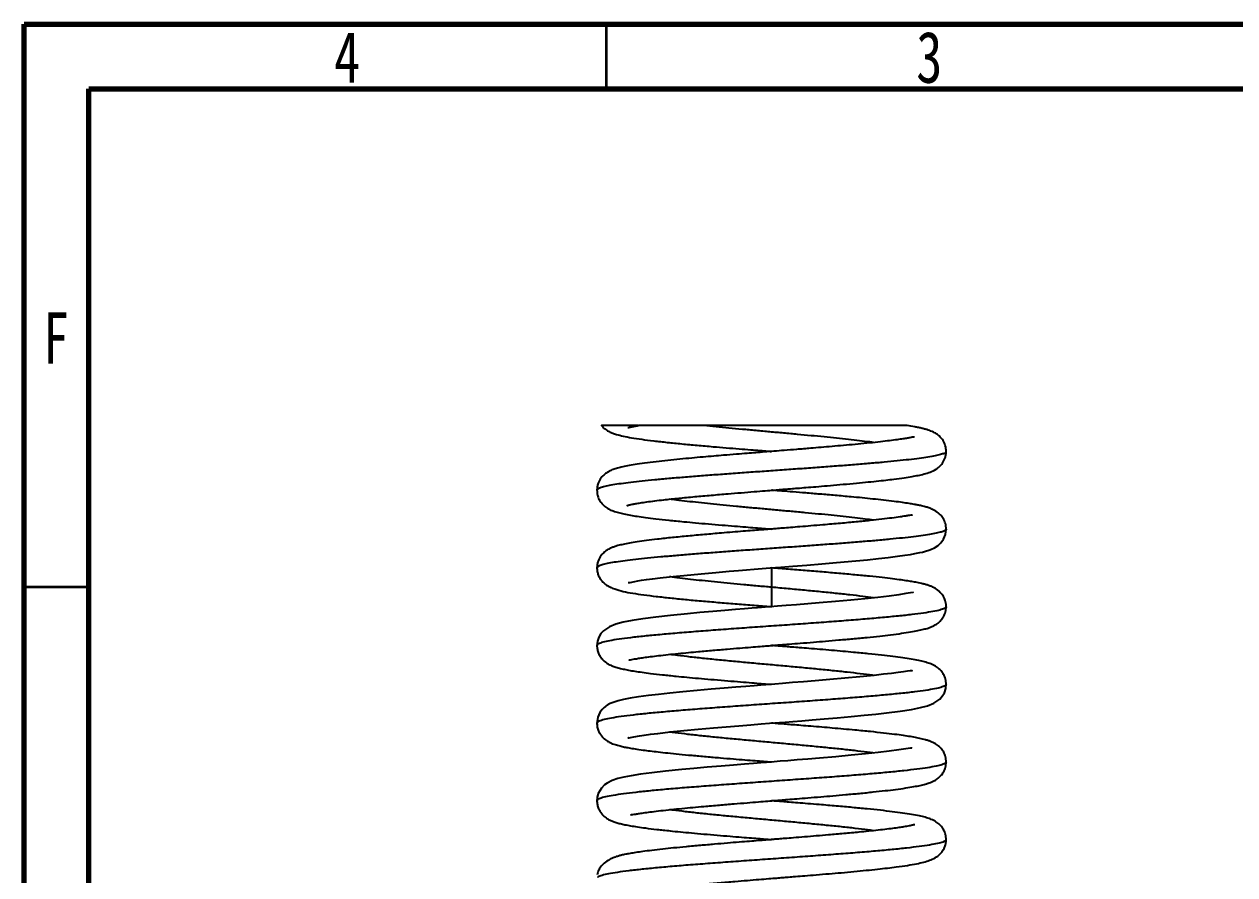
# Model space of a CAD drawing. Header units: millimetres. Extents: x 15 to 205, y 5 to 292.
# Drawn here: x 15 to 108.6, y 226.3 to 292 of the extents above; entities that cross this region are included whole.
import ezdxf

# ---------------------------------------------------------------- set-up
doc = ezdxf.new("R2010")
doc.units = ezdxf.units.MM
doc.styles.add('SLDTEXTSTYLE1', font='TXT', dxfattribs={"width": 0.75})

msp = doc.modelspace()

# ---------------------------------------------------------------- linework, layer by layer
at = {"color": 7, "linetype": 'Continuous', "lineweight": 70}
for p, q in [((15, 5), (15, 292)), ((15, 292), (205, 292)), ((20, 10), (20, 287)), ((20, 287), (200, 287))]:
    msp.add_line(p, q, dxfattribs=at)
at = {"color": 7, "linetype": 'Continuous', "lineweight": 35}
for p, q in [((60, 287), (60, 292)), ((20, 248.5), (15, 248.5))]:
    msp.add_line(p, q, dxfattribs=at)
at = {"color": 7, "linetype": 'Continuous', "lineweight": 25, "flags": 128}
for points in [[(61.689, 248.838), (61.708, 248.838), (61.743, 248.843), (61.839, 248.862), (61.953, 248.886), (62.068, 248.91), (62.196, 248.934), (62.42, 248.974), (62.714, 249.022), (63.093, 249.077), (63.569, 249.141), (64.156, 249.212), (64.868, 249.291), (65.688, 249.376), (66.514, 249.456), (67.32, 249.53), (68.46, 249.63), (69.484, 249.716), (70.202, 249.775), (70.821, 249.825), (71.415, 249.873), (72.03, 249.922), (72.663, 249.972), (73.483, 250.038), (74.415, 250.112), (75.478, 250.198), (76.66, 250.296), (77.503, 250.367), (78.378, 250.444), (79.275, 250.527), (80.181, 250.615), (81.042, 250.704), (81.775, 250.787), (82.498, 250.876), (83.07, 250.956), (83.513, 251.025), (83.85, 251.083), (84.099, 251.131), (84.233, 251.159), (84.419, 251.201), (84.655, 251.263), (84.928, 251.348), (85.122, 251.422), (85.355, 251.534), (85.635, 251.72), (85.855, 251.928), (86.057, 252.21), (86.207, 252.573), (86.263, 253.01), (86.263, 253.01)], [(83.718, 248.055), (83.699, 248.072), (83.51, 248.05), (83.146, 247.99), (82.593, 247.906), (81.852, 247.807), (80.977, 247.704), (79.986, 247.599), (78.891, 247.494), (77.705, 247.387), (76.443, 247.279), (75.568, 247.206), (74.683, 247.134), (73.891, 247.07), (73.223, 247.017), (72.684, 246.974), (72.276, 246.942), (71.996, 246.919), (71.682, 246.894), (71.237, 246.859), (70.664, 246.813), (69.966, 246.756), (69.15, 246.689), (68.227, 246.611), (67.225, 246.523), (66.265, 246.436), (64.956, 246.306), (63.807, 246.179), (62.816, 246.051), (61.978, 245.92), (61.285, 245.783), (60.724, 245.636), (60.228, 245.437), (59.774, 245.124), (59.576, 244.904), (59.414, 244.634), (59.304, 244.314), (59.266, 243.951), (59.266, 243.951)], [(83.623, 242.001), (83.624, 242.016), (83.475, 242.024), (83.269, 241.999), (82.965, 241.955), (82.557, 241.898), (82.039, 241.829), (81.41, 241.753), (80.707, 241.674), (79.591, 241.56), (78.435, 241.452), (77.27, 241.349), (76.124, 241.252), (75.234, 241.179), (74.38, 241.11), (73.612, 241.048), (73.012, 241), (72.585, 240.966), (72.317, 240.945), (71.936, 240.915), (71.42, 240.873), (70.774, 240.821), (70, 240.759), (69.107, 240.685), (68.107, 240.6), (67.02, 240.505), (65.907, 240.401), (64.906, 240.301), (64.025, 240.205), (63.259, 240.112), (62.48, 240.005), (61.842, 239.902), (61.325, 239.802), (60.914, 239.704), (60.591, 239.607), (60.286, 239.486), (60.064, 239.366), (59.976, 239.306), (59.932, 239.272), (59.833, 239.193), (59.678, 239.042), (59.495, 238.795), (59.334, 238.433), (59.266, 237.951), (59.266, 237.951)], [(61.697, 236.849), (61.691, 236.843), (61.718, 236.846), (61.77, 236.856), (61.852, 236.873), (62.119, 236.924), (62.545, 236.997), (62.93, 237.055), (63.404, 237.12), (63.971, 237.191), (64.927, 237.298), (65.978, 237.405), (67.102, 237.51), (68.281, 237.614), (69.251, 237.696), (70.233, 237.777), (71.167, 237.853), (71.959, 237.916), (72.6, 237.967), (73.017, 238.001), (73.367, 238.029), (73.823, 238.065), (74.402, 238.111), (75.1, 238.167), (75.912, 238.234), (76.829, 238.31), (77.837, 238.396), (78.907, 238.492), (79.915, 238.588), (80.827, 238.681), (81.645, 238.773), (82.703, 238.908), (83.572, 239.043), (84.271, 239.181), (84.824, 239.329), (85.313, 239.528), (85.763, 239.842), (85.958, 240.062), (86.119, 240.331), (86.228, 240.649), (86.264, 241.01), (86.264, 241.01)], [(83.63, 236.022), (83.613, 236.043), (83.499, 236.042), (83.154, 235.991), (82.599, 235.907), (81.865, 235.808), (81.001, 235.707), (80.018, 235.603), (78.925, 235.497), (77.734, 235.389), (76.458, 235.28), (75.57, 235.206), (74.731, 235.138), (74.015, 235.08), (73.428, 235.033), (72.973, 234.997), (72.653, 234.972), (72.365, 234.949), (71.938, 234.915), (71.369, 234.869), (70.662, 234.813), (69.823, 234.744), (68.861, 234.665), (67.798, 234.574), (66.766, 234.482), (65.82, 234.393), (64.566, 234.266), (63.505, 234.144), (62.627, 234.029), (61.917, 233.919), (61.354, 233.813), (60.873, 233.696), (60.441, 233.551), (60.05, 233.354), (59.855, 233.213), (59.608, 232.959), (59.373, 232.544), (59.294, 232.269), (59.266, 231.951), (59.266, 231.951)]]:
    msp.add_lwpolyline(points, dxfattribs=at)
at = {"color": 7, "linetype": 'Continuous', "lineweight": 25}
for points, knots in [([(62.457, 260.981), (62.461, 260.981), (62.466, 260.981), (62.449, 260.981), (62.426, 260.981), (62.39, 260.981), (62.353, 260.981), (62.303, 260.981), (62.208, 260.981), (62.045, 260.981), (61.843, 260.981), (61.466, 260.981), (61.008, 260.981), (60.555, 260.981), (60.216, 260.981), (59.966, 260.981), (59.782, 260.981), (59.666, 260.981), (59.615, 260.981), (59.63, 260.981), (59.635, 260.981)], [0, 0, 0, 0, 0.022839, 0.032122, 0.041479, 0.046507, 0.051567, 0.056196, 0.064432, 0.085826, 0.122673, 0.160318, 0.28466, 0.411989, 0.515863, 0.619756, 0.726481, 0.833214, 0.940968, 1, 1, 1, 1]), ([(59.637, 260.982), (59.664, 260.945), (59.758, 260.818), (59.973, 260.654), (60.229, 260.502), (60.485, 260.395), (60.837, 260.274), (61.308, 260.156), (61.948, 260.033), (62.724, 259.915), (63.635, 259.798), (64.679, 259.682), (65.806, 259.568), (66.998, 259.457), (68.155, 259.356), (69.247, 259.264), (70.218, 259.184), (71.094, 259.114), (71.818, 259.056), (72.357, 259.013), (72.654, 258.989), (72.765, 258.981)], [0, 0, 0, 0, 0.012679, 0.043912, 0.082179, 0.119886, 0.159813, 0.223939, 0.293274, 0.367992, 0.447026, 0.525064, 0.601517, 0.676404, 0.749777, 0.807435, 0.863641, 0.912302, 0.951701, 0.981859, 1, 1, 1, 1]), ([(61.65, 260.824), (61.656, 260.824), (61.67, 260.824), (61.788, 260.854), (62.006, 260.9), (62.241, 260.944), (62.402, 260.971), (62.457, 260.979)], [0, 0, 0, 0, 0.144806, 0.382459, 0.669054, 0.887821, 1, 1, 1, 1]), ([(67.515, 260.981), (67.116, 260.981), (66.312, 260.981), (65.363, 260.981), (64.611, 260.981), (64.029, 260.981), (63.505, 260.981), (63.053, 260.981), (62.722, 260.981), (62.57, 260.981), (62.518, 260.981)], [0, 0, 0, 0, 0.175442, 0.353737, 0.469357, 0.584975, 0.70394, 0.822912, 0.939147, 1, 1, 1, 1]), ([(80.649, 259.668), (80.547, 259.682), (80.215, 259.729), (79.566, 259.809), (78.716, 259.906), (77.799, 260.004), (76.83, 260.102), (75.818, 260.199), (74.775, 260.297), (73.71, 260.395), (72.636, 260.492), (71.563, 260.59), (70.503, 260.688), (69.467, 260.785), (68.461, 260.883), (67.83, 260.948), (67.515, 260.981)], [0, 0, 0, 0, 0.032719, 0.107137, 0.181553, 0.255952, 0.330343, 0.404751, 0.479171, 0.553582, 0.627976, 0.702371, 0.776785, 0.851204, 0.92561, 1, 1, 1, 1]), ([(83.236, 260.981), (83.237, 260.981), (83.249, 260.981), (83.241, 260.981), (83.209, 260.981), (83.176, 260.981), (83.139, 260.981), (83.089, 260.981), (82.988, 260.981), (82.783, 260.981), (82.508, 260.981), (81.864, 260.981), (80.903, 260.981), (79.736, 260.981), (78.746, 260.981), (77.972, 260.981), (77.168, 260.981), (76.285, 260.981), (75.327, 260.981), (74.287, 260.981), (73.225, 260.981), (72.189, 260.981), (71.2, 260.981), (70.254, 260.981), (69.321, 260.981), (68.397, 260.981), (67.812, 260.981), (67.516, 260.981)], [0, 0, 0, 0, 0.000578, 0.011063, 0.014843, 0.017309, 0.019794, 0.021995, 0.025918, 0.036966, 0.061465, 0.0862, 0.183781, 0.281931, 0.330847, 0.379759, 0.429616, 0.479472, 0.538737, 0.597998, 0.659298, 0.720598, 0.775192, 0.829785, 0.886047, 0.942307, 1, 1, 1, 1]), ([(86.264, 258.951), (86.251, 259.115), (86.226, 259.427), (86.038, 259.812), (85.815, 260.095), (85.548, 260.322), (85.279, 260.474), (85.093, 260.551), (84.878, 260.63), (84.649, 260.699), (84.397, 260.764), (84.124, 260.824), (83.753, 260.898), (83.439, 260.947), (83.236, 260.978)], [0, 0, 0, 0, 0.090513, 0.171409, 0.242567, 0.304459, 0.391506, 0.46556, 0.540455, 0.616645, 0.694182, 0.773125, 0.853534, 1, 1, 1, 1]), ([(83.791, 260.087), (83.792, 260.089), (83.796, 260.098), (83.747, 260.09), (83.642, 260.073), (83.458, 260.038), (83.19, 259.992), (82.82, 259.934), (82.338, 259.866), (81.729, 259.788), (80.988, 259.703), (80.144, 259.613), (79.247, 259.526), (78.347, 259.443), (77.466, 259.365), (76.618, 259.293), (75.703, 259.217), (74.75, 259.139), (73.795, 259.063), (72.969, 258.997), (72.236, 258.938), (71.547, 258.884), (70.823, 258.826), (69.988, 258.758), (69.123, 258.687), (68.261, 258.614), (67.436, 258.542), (66.559, 258.463), (65.645, 258.377), (64.725, 258.283), (63.807, 258.182), (62.957, 258.076), (62.218, 257.969), (61.626, 257.867), (61.158, 257.769), (60.828, 257.683), (60.597, 257.61), (60.432, 257.548), (60.293, 257.49), (60.103, 257.392), (59.847, 257.219), (59.569, 256.936), (59.378, 256.591), (59.278, 256.248), (59.27, 256.052), (59.266, 255.951)], [0, 0, 0, 0, 0.004741, 0.021192, 0.039676, 0.060228, 0.082869, 0.107612, 0.134463, 0.163423, 0.194496, 0.2271, 0.258208, 0.287365, 0.314563, 0.33979, 0.363032, 0.39414, 0.420726, 0.442805, 0.462599, 0.481438, 0.499968, 0.523035, 0.551643, 0.573814, 0.598477, 0.625648, 0.655338, 0.687558, 0.721134, 0.758755, 0.793211, 0.824498, 0.852614, 0.877555, 0.891527, 0.904252, 0.915736, 0.927695, 0.941791, 0.958409, 0.977789, 0.988551, 1, 1, 1, 1]), ([(86.246, 258.981), (86.249, 258.964), (86.258, 258.914), (86.119, 258.832), (85.843, 258.735), (85.422, 258.637), (84.868, 258.539), (84.189, 258.442), (83.391, 258.344), (82.483, 258.246), (81.472, 258.149), (80.369, 258.051), (79.188, 257.953), (77.94, 257.856), (76.638, 257.758), (75.295, 257.66), (73.925, 257.563), (72.544, 257.465), (71.165, 257.367), (69.802, 257.27), (68.471, 257.172), (67.185, 257.074), (65.956, 256.977), (64.798, 256.879), (63.725, 256.781), (62.746, 256.684), (61.872, 256.586), (61.11, 256.488), (60.469, 256.391), (59.961, 256.293), (59.582, 256.195), (59.353, 256.098), (59.252, 256.026), (59.274, 255.987), (59.277, 255.98)], [0, 0, 0, 0, 0.01692, 0.049472, 0.082019, 0.114559, 0.147102, 0.179653, 0.212204, 0.244748, 0.277288, 0.309834, 0.342386, 0.374935, 0.407476, 0.440017, 0.472566, 0.505118, 0.537665, 0.570205, 0.602748, 0.635299, 0.66785, 0.700394, 0.732933, 0.76548, 0.798032, 0.830581, 0.863122, 0.895663, 0.928212, 0.960764, 0.993311, 1, 1, 1, 1]), ([(61.616, 254.804), (61.615, 254.804), (61.61, 254.801), (61.645, 254.813), (61.707, 254.83), (61.82, 254.858), (61.998, 254.898), (62.27, 254.95), (62.64, 255.012), (63.126, 255.084), (63.728, 255.162), (64.537, 255.258), (65.558, 255.365), (66.796, 255.483), (68.077, 255.597), (69.292, 255.7), (70.406, 255.792), (71.37, 255.869), (72.223, 255.937), (72.92, 255.993), (73.441, 256.034), (73.862, 256.068), (74.282, 256.102), (74.81, 256.144), (75.463, 256.197), (76.235, 256.26), (77.117, 256.334), (78.087, 256.418), (79.077, 256.507), (80.016, 256.597), (80.854, 256.682), (81.587, 256.763), (82.314, 256.851), (82.998, 256.943), (83.614, 257.039), (84.099, 257.128), (84.567, 257.233), (85.045, 257.384), (85.397, 257.544), (85.728, 257.782), (85.991, 258.068), (86.166, 258.405), (86.253, 258.732), (86.26, 258.917), (86.264, 259.011)], [0, 0, 0, 0, 0.00199, 0.008371, 0.018417, 0.030053, 0.048054, 0.068916, 0.092659, 0.1193, 0.148805, 0.17889, 0.222642, 0.264756, 0.305213, 0.343971, 0.373739, 0.401971, 0.426089, 0.445646, 0.460629, 0.469917, 0.481178, 0.496106, 0.514706, 0.536984, 0.562954, 0.592634, 0.625374, 0.657036, 0.686896, 0.714955, 0.741216, 0.777224, 0.809162, 0.837336, 0.865664, 0.895592, 0.927465, 0.944103, 0.961537, 0.980101, 0.989883, 1, 1, 1, 1]), ([(59.266, 256.01), (59.274, 255.875), (59.29, 255.614), (59.425, 255.276), (59.597, 255.005), (59.827, 254.76), (60.099, 254.568), (60.342, 254.449), (60.521, 254.378), (60.721, 254.31), (60.924, 254.251), (61.133, 254.197), (61.435, 254.129), (61.843, 254.051), (62.384, 253.965), (63.036, 253.874), (63.842, 253.774), (64.827, 253.666), (65.862, 253.563), (66.9, 253.466), (67.884, 253.379), (68.893, 253.293), (69.861, 253.214), (70.725, 253.144), (71.472, 253.084), (72.097, 253.034), (72.514, 253.001), (72.723, 252.984), (72.765, 252.981)], [0, 0, 0, 0, 0.028111, 0.054116, 0.077972, 0.099729, 0.132548, 0.160681, 0.186535, 0.211669, 0.236113, 0.259894, 0.283041, 0.334745, 0.384603, 0.439528, 0.500668, 0.567993, 0.641462, 0.693871, 0.749021, 0.805163, 0.855579, 0.899618, 0.937302, 0.96865, 0.993677, 1, 1, 1, 1]), ([(86.264, 252.95), (86.252, 253.109), (86.229, 253.416), (86.047, 253.798), (85.823, 254.088), (85.511, 254.352), (85.161, 254.532), (84.875, 254.634), (84.593, 254.718), (84.368, 254.773), (84.199, 254.81), (84.02, 254.847), (83.76, 254.896), (83.377, 254.96), (82.87, 255.036), (82.217, 255.123), (81.451, 255.213), (80.618, 255.303), (79.781, 255.387), (78.812, 255.479), (77.726, 255.575), (76.546, 255.675), (75.451, 255.766), (74.463, 255.845), (73.604, 255.914), (73.052, 255.958), (72.79, 255.979), (72.765, 255.981)], [0, 0, 0, 0, 0.033063, 0.063667, 0.091783, 0.117568, 0.163295, 0.202619, 0.234366, 0.258724, 0.275939, 0.291928, 0.323434, 0.362206, 0.408212, 0.461425, 0.521815, 0.576353, 0.628774, 0.678359, 0.747451, 0.810265, 0.86683, 0.917183, 0.960607, 0.996234, 1, 1, 1, 1]), ([(80.647, 253.669), (80.437, 253.697), (79.987, 253.758), (79.2, 253.852), (78.319, 253.949), (77.379, 254.047), (76.39, 254.145), (75.363, 254.242), (74.308, 254.34), (73.238, 254.438), (72.163, 254.535), (71.095, 254.633), (70.043, 254.731), (69.02, 254.828), (68.037, 254.926), (67.101, 255.024), (66.229, 255.121), (65.482, 255.211), (65.065, 255.268), (64.887, 255.292)], [0, 0, 0, 0, 0.05226, 0.112438, 0.172622, 0.232796, 0.292957, 0.353125, 0.413306, 0.473488, 0.533657, 0.593818, 0.653991, 0.714174, 0.774353, 0.834517, 0.89468, 0.954858, 1, 1, 1, 1]), ([(83.635, 254.03), (83.633, 254.037), (83.63, 254.061), (83.534, 254.053), (83.347, 254.026), (83.074, 253.98), (82.653, 253.914), (82.07, 253.833), (81.291, 253.738), (80.366, 253.637), (79.296, 253.531), (78.081, 253.419), (76.898, 253.316), (75.842, 253.228), (75, 253.159), (74.264, 253.1), (73.644, 253.051), (73.143, 253.011), (72.734, 252.978), (72.334, 252.946), (71.86, 252.908), (71.26, 252.861), (70.54, 252.803), (69.731, 252.737), (68.725, 252.654), (67.567, 252.555), (66.294, 252.44), (65.066, 252.32), (63.99, 252.204), (63.095, 252.095), (62.379, 251.995), (61.781, 251.898), (61.292, 251.801), (60.915, 251.71), (60.617, 251.618), (60.387, 251.533), (60.142, 251.418), (59.847, 251.218), (59.565, 250.929), (59.375, 250.583), (59.278, 250.242), (59.27, 250.049), (59.266, 249.951)], [0, 0, 0, 0, 0.010947, 0.034056, 0.05664, 0.078646, 0.100046, 0.132813, 0.167328, 0.203599, 0.241627, 0.281399, 0.322911, 0.350562, 0.374994, 0.395999, 0.413566, 0.42769, 0.438366, 0.448167, 0.461498, 0.478438, 0.498992, 0.52299, 0.548246, 0.587263, 0.627684, 0.669539, 0.712843, 0.748442, 0.782407, 0.81374, 0.842461, 0.868583, 0.888374, 0.906375, 0.92432, 0.939809, 0.957458, 0.977498, 0.988451, 1, 1, 1, 1]), ([(86.259, 252.98), (86.26, 252.977), (86.283, 252.943), (86.195, 252.875), (85.987, 252.777), (85.622, 252.68), (85.127, 252.582), (84.503, 252.484), (83.757, 252.387), (82.896, 252.289), (81.928, 252.192), (80.864, 252.094), (79.716, 251.996), (78.497, 251.899), (77.217, 251.801), (75.889, 251.703), (74.53, 251.606), (73.152, 251.508), (71.77, 251.41), (70.399, 251.313), (69.052, 251.215), (67.744, 251.117), (66.488, 251.02), (65.298, 250.922), (64.186, 250.824), (63.165, 250.727), (62.243, 250.629), (61.429, 250.531), (60.736, 250.434), (60.169, 250.336), (59.733, 250.238), (59.436, 250.141), (59.278, 250.054), (59.28, 250), (59.282, 249.979)], [0, 0, 0, 0, 0.002304, 0.034853, 0.067394, 0.099932, 0.132478, 0.165028, 0.197575, 0.230114, 0.262654, 0.295202, 0.327753, 0.360297, 0.392835, 0.425377, 0.457927, 0.490476, 0.523018, 0.555556, 0.588101, 0.620652, 0.653199, 0.685738, 0.718278, 0.750826, 0.783376, 0.81592, 0.848458, 0.881001, 0.913551, 0.9461, 0.978641, 1, 1, 1, 1]), ([(59.266, 250.009), (59.271, 249.905), (59.281, 249.687), (59.369, 249.411), (59.495, 249.16), (59.683, 248.913), (59.94, 248.689), (60.267, 248.499), (60.715, 248.315), (61.294, 248.157), (62.037, 248.017), (62.866, 247.895), (63.831, 247.775), (64.912, 247.657), (66.082, 247.541), (67.321, 247.428), (68.609, 247.317), (69.923, 247.208), (71.242, 247.102), (72.192, 247.026), (72.695, 246.986), (72.765, 246.981)], [0, 0, 0, 0, 0.019608, 0.04109, 0.064738, 0.090731, 0.129225, 0.171843, 0.21582, 0.283627, 0.354183, 0.428078, 0.50243, 0.575586, 0.647588, 0.718501, 0.788347, 0.857088, 0.924163, 0.989438, 1, 1, 1, 1]), ([(86.264, 246.951), (86.255, 247.09), (86.239, 247.358), (86.097, 247.703), (85.916, 247.978), (85.661, 248.241), (85.341, 248.446), (85.089, 248.554), (84.85, 248.64), (84.607, 248.712), (84.368, 248.772), (84.074, 248.837), (83.726, 248.903), (83.291, 248.974), (82.764, 249.051), (82.108, 249.136), (81.303, 249.23), (80.332, 249.333), (79.208, 249.442), (77.974, 249.554), (76.686, 249.664), (75.378, 249.772), (74.069, 249.877), (73.197, 249.946), (72.765, 249.981)], [0, 0, 0, 0, 0.0289324, 0.0557361, 0.0803663, 0.1028905, 0.1422753, 0.1759992, 0.206972, 0.2357251, 0.262327, 0.2868444, 0.3298777, 0.3707386, 0.4173785, 0.4698354, 0.5280804, 0.5920819, 0.6617092, 0.732287, 0.8013832, 0.8690176, 0.9352205, 1, 1, 1, 1]), ([(72.765, 249.98), (72.765, 249.974), (72.765, 249.962), (72.765, 249.873), (72.765, 249.735), (72.765, 249.548), (72.765, 249.319), (72.765, 249.058), (72.765, 248.775), (72.765, 248.579), (72.765, 248.481)], [0, 0, 0, 0, 0.122126, 0.247647, 0.373169, 0.498429, 0.623689, 0.749213, 0.874738, 1, 1, 1, 1]), ([(72.765, 248.481), (72.407, 248.513), (71.692, 248.578), (70.629, 248.676), (69.589, 248.774), (68.583, 248.871), (67.619, 248.969), (66.708, 249.067), (65.866, 249.164), (65.255, 249.24), (64.955, 249.283), (64.882, 249.293)], [0, 0, 0, 0, 0.120212, 0.240398, 0.360599, 0.480833, 0.601073, 0.721288, 0.841483, 0.961699, 1, 1, 1, 1]), ([(72.765, 248.481), (72.765, 248.383), (72.765, 248.186), (72.765, 247.904), (72.765, 247.642), (72.765, 247.413), (72.765, 247.226), (72.765, 247.089), (72.765, 246.999), (72.765, 246.987), (72.765, 246.982)], [0, 0, 0, 0, 0.125403, 0.251068, 0.376732, 0.502133, 0.627534, 0.753196, 0.878858, 1, 1, 1, 1]), ([(80.648, 247.669), (80.377, 247.705), (79.815, 247.78), (78.825, 247.895), (77.727, 248.012), (76.554, 248.129), (75.323, 248.246), (74.054, 248.363), (73.195, 248.442), (72.765, 248.481)], [0, 0, 0, 0, 0.133503, 0.277907, 0.422328, 0.566751, 0.711155, 0.855576, 1, 1, 1, 1]), ([(86.248, 246.981), (86.253, 246.973), (86.284, 246.926), (86.141, 246.84), (85.812, 246.723), (85.267, 246.606), (84.54, 246.488), (83.636, 246.371), (82.567, 246.254), (81.35, 246.137), (80.006, 246.02), (78.551, 245.902), (77.01, 245.785), (75.406, 245.668), (73.761, 245.551), (72.101, 245.434), (70.451, 245.317), (68.837, 245.199), (67.281, 245.082), (65.807, 244.965), (64.439, 244.848), (63.196, 244.731), (62.096, 244.613), (61.157, 244.496), (60.394, 244.379), (59.812, 244.262), (59.438, 244.145), (59.263, 244.051), (59.284, 243.997), (59.29, 243.982)], [0, 0, 0, 0, 0.008064, 0.047133, 0.086197, 0.125262, 0.164331, 0.203396, 0.24246, 0.281529, 0.320595, 0.359659, 0.398727, 0.437794, 0.476857, 0.515926, 0.554992, 0.594055, 0.633124, 0.672191, 0.711254, 0.750322, 0.78939, 0.828453, 0.86752, 0.906588, 0.945651, 0.984718, 1, 1, 1, 1]), ([(61.726, 242.868), (61.736, 242.865), (61.758, 242.86), (61.926, 242.894), (62.175, 242.939), (62.482, 242.99), (62.887, 243.052), (63.402, 243.122), (64.03, 243.199), (64.752, 243.281), (65.525, 243.361), (66.313, 243.438), (67.213, 243.521), (68.211, 243.609), (69.281, 243.699), (70.257, 243.78), (71.118, 243.849), (71.846, 243.907), (72.419, 243.953), (72.928, 243.994), (73.477, 244.037), (74.181, 244.093), (75.042, 244.163), (75.985, 244.239), (76.981, 244.323), (78.006, 244.411), (79.084, 244.508), (80.14, 244.61), (81.114, 244.711), (82.011, 244.814), (82.812, 244.919), (83.506, 245.025), (84.063, 245.128), (84.504, 245.227), (84.841, 245.323), (85.09, 245.409), (85.343, 245.523), (85.614, 245.692), (85.864, 245.922), (86.069, 246.206), (86.233, 246.57), (86.254, 246.861), (86.264, 247.01)], [0, 0, 0, 0, 0.021988, 0.050689, 0.072021, 0.095121, 0.119991, 0.146633, 0.175043, 0.204768, 0.23332, 0.260303, 0.285708, 0.320827, 0.352337, 0.380208, 0.404417, 0.424677, 0.440792, 0.451879, 0.466814, 0.48625, 0.510198, 0.538679, 0.565895, 0.596288, 0.629871, 0.666014, 0.700718, 0.7333, 0.769596, 0.802851, 0.833067, 0.860231, 0.88433, 0.902073, 0.919225, 0.937229, 0.951559, 0.966757, 0.982903, 1, 1, 1, 1]), ([(59.266, 244.01), (59.272, 243.894), (59.283, 243.67), (59.384, 243.37), (59.519, 243.119), (59.72, 242.86), (59.984, 242.638), (60.313, 242.456), (60.562, 242.36), (60.912, 242.25), (61.288, 242.16), (61.714, 242.075), (62.192, 241.994), (62.754, 241.912), (63.458, 241.82), (64.333, 241.719), (65.278, 241.62), (66.218, 241.529), (67.111, 241.447), (68.083, 241.362), (69.097, 241.276), (70.089, 241.195), (70.989, 241.122), (71.764, 241.06), (72.342, 241.014), (72.661, 240.989), (72.765, 240.981)], [0, 0, 0, 0, 0.0240366, 0.046501, 0.0673505, 0.0865907, 0.1204844, 0.1490657, 0.1912562, 0.233746, 0.2769399, 0.3209523, 0.3680717, 0.4175533, 0.4707671, 0.5357491, 0.6055147, 0.6546952, 0.7060065, 0.7594466, 0.8149756, 0.8674369, 0.9131391, 0.9521006, 0.9843332, 1, 1, 1, 1]), ([(80.652, 241.668), (80.616, 241.673), (80.315, 241.718), (79.633, 241.801), (78.615, 241.918), (77.498, 242.035), (76.311, 242.152), (75.072, 242.27), (73.797, 242.387), (72.507, 242.504), (71.221, 242.621), (69.958, 242.738), (68.737, 242.856), (67.576, 242.973), (66.497, 243.09), (65.586, 243.197), (65.091, 243.265), (64.881, 243.293)], [0, 0, 0, 0, 0.009534, 0.081651, 0.153767, 0.225875, 0.297991, 0.370108, 0.442217, 0.514331, 0.586449, 0.658558, 0.730671, 0.80279, 0.8749, 0.947012, 1, 1, 1, 1]), ([(86.264, 240.951), (86.254, 241.097), (86.235, 241.377), (86.081, 241.734), (85.89, 242.01), (85.649, 242.247), (85.376, 242.424), (85.178, 242.516), (84.998, 242.588), (84.803, 242.653), (84.597, 242.713), (84.378, 242.768), (84.044, 242.842), (83.567, 242.931), (82.912, 243.031), (82.148, 243.132), (81.259, 243.236), (80.245, 243.342), (79.238, 243.439), (78.281, 243.526), (77.407, 243.603), (76.527, 243.677), (75.699, 243.745), (74.981, 243.804), (74.391, 243.851), (73.932, 243.888), (73.583, 243.916), (73.256, 243.942), (72.99, 243.963), (72.813, 243.977), (72.765, 243.981)], [0, 0, 0, 0, 0.030366, 0.057964, 0.08274, 0.104779, 0.136756, 0.163026, 0.188149, 0.21325, 0.238348, 0.263463, 0.288616, 0.347562, 0.407148, 0.468618, 0.532427, 0.59858, 0.667075, 0.714056, 0.762094, 0.810724, 0.854217, 0.89088, 0.920729, 0.943779, 0.960038, 0.973323, 0.992894, 1, 1, 1, 1]), ([(86.264, 240.98), (86.245, 240.941), (86.206, 240.863), (85.89, 240.746), (85.392, 240.629), (84.701, 240.512), (83.83, 240.395), (82.793, 240.277), (81.605, 240.16), (80.284, 240.043), (78.85, 239.926), (77.325, 239.809), (75.73, 239.692), (74.092, 239.574), (72.433, 239.457), (70.779, 239.34), (69.156, 239.223), (67.586, 239.106), (66.094, 238.988), (64.704, 238.871), (63.433, 238.754), (62.303, 238.637), (61.332, 238.52), (60.531, 238.402), (59.913, 238.285), (59.498, 238.168), (59.281, 238.067), (59.287, 238.004), (59.29, 237.981)], [0, 0, 0, 0, 0.0387963, 0.0778683, 0.1169436, 0.1560139, 0.1950852, 0.2341605, 0.2732316, 0.3123022, 0.3513775, 0.3904493, 0.4295192, 0.4685943, 0.5076668, 0.5467363, 0.585811, 0.6248843, 0.6639535, 0.7030278, 0.7421016, 0.7811708, 0.8202445, 0.8593189, 0.8983882, 0.9374612, 0.976536, 1, 1, 1, 1]), ([(59.266, 238.01), (59.271, 237.896), (59.282, 237.673), (59.382, 237.374), (59.516, 237.123), (59.718, 236.861), (59.987, 236.635), (60.279, 236.475), (60.473, 236.394), (60.669, 236.324), (60.862, 236.266), (61.106, 236.201), (61.401, 236.135), (61.766, 236.066), (62.235, 235.988), (62.779, 235.909), (63.384, 235.831), (64.017, 235.755), (64.762, 235.674), (65.627, 235.586), (66.618, 235.492), (67.688, 235.396), (68.766, 235.304), (69.77, 235.221), (70.668, 235.148), (71.449, 235.085), (72.108, 235.033), (72.533, 234.999), (72.738, 234.983), (72.765, 234.981)], [0, 0, 0, 0, 0.0238195, 0.0461924, 0.0670774, 0.0864776, 0.1210405, 0.1507047, 0.1768711, 0.2014067, 0.2245392, 0.2463195, 0.2860246, 0.3237336, 0.3699294, 0.4255202, 0.4677818, 0.5141795, 0.5647016, 0.61934, 0.6780774, 0.7404416, 0.7989928, 0.8511271, 0.8968663, 0.9362282, 0.9692318, 0.9958947, 1, 1, 1, 1]), ([(86.265, 234.95), (86.255, 235.096), (86.236, 235.375), (86.083, 235.732), (85.89, 236.011), (85.638, 236.256), (85.345, 236.442), (85.112, 236.545), (84.897, 236.624), (84.673, 236.693), (84.448, 236.752), (84.223, 236.804), (83.914, 236.868), (83.512, 236.939), (82.95, 237.025), (82.261, 237.117), (81.418, 237.218), (80.4, 237.327), (79.348, 237.429), (78.349, 237.52), (77.494, 237.595), (76.649, 237.667), (75.839, 237.734), (75.083, 237.795), (74.444, 237.847), (73.866, 237.893), (73.319, 237.937), (72.946, 237.966), (72.765, 237.981)], [0, 0, 0, 0, 0.030148, 0.057985, 0.083472, 0.1067, 0.141836, 0.172456, 0.201063, 0.228254, 0.254077, 0.278578, 0.301806, 0.351412, 0.402171, 0.458545, 0.520504, 0.588024, 0.661101, 0.71201, 0.759193, 0.80181, 0.846949, 0.885567, 0.91768, 0.944081, 0.972791, 1, 1, 1, 1]), ([(80.642, 235.669), (80.553, 235.681), (80.191, 235.733), (79.438, 235.824), (78.398, 235.942), (77.265, 236.059), (76.067, 236.176), (74.819, 236.293), (73.54, 236.41), (72.249, 236.527), (70.966, 236.645), (69.71, 236.762), (68.5, 236.879), (67.353, 236.996), (66.293, 237.113), (65.461, 237.212), (65.034, 237.272), (64.885, 237.293)], [0, 0, 0, 0, 0.023698, 0.095826, 0.167962, 0.2401, 0.312228, 0.384363, 0.456502, 0.528631, 0.600765, 0.672904, 0.745034, 0.817166, 0.889306, 0.961437, 1, 1, 1, 1]), ([(86.249, 234.981), (86.243, 234.95), (86.229, 234.879), (85.966, 234.77), (85.509, 234.652), (84.853, 234.535), (84.018, 234.418), (83.014, 234.301), (81.854, 234.184), (80.558, 234.067), (79.145, 233.949), (77.636, 233.832), (76.054, 233.715), (74.422, 233.598), (72.765, 233.481), (71.109, 233.363), (69.477, 233.246), (67.895, 233.129), (66.386, 233.012), (64.972, 232.895), (63.677, 232.777), (62.518, 232.66), (61.512, 232.543), (60.677, 232.426), (60.022, 232.309), (59.564, 232.192), (59.301, 232.082), (59.288, 232.012), (59.282, 231.981)], [0, 0, 0, 0, 0.031338, 0.070407, 0.109472, 0.148538, 0.187608, 0.226673, 0.265739, 0.304808, 0.343874, 0.382939, 0.422009, 0.461075, 0.50014, 0.539209, 0.578276, 0.61734, 0.656409, 0.695477, 0.734541, 0.77361, 0.812678, 0.851742, 0.89081, 0.929879, 0.968943, 1, 1, 1, 1]), ([(61.852, 230.918), (61.857, 230.912), (61.871, 230.893), (62.02, 230.919), (62.259, 230.956), (62.568, 231.005), (62.985, 231.066), (63.526, 231.138), (64.197, 231.219), (64.976, 231.305), (65.814, 231.39), (66.665, 231.471), (67.628, 231.558), (68.688, 231.65), (69.813, 231.743), (70.823, 231.825), (71.7, 231.896), (72.434, 231.954), (73.008, 232), (73.517, 232.04), (74.066, 232.084), (74.767, 232.14), (75.622, 232.21), (76.555, 232.287), (77.537, 232.37), (78.542, 232.459), (79.593, 232.556), (80.614, 232.658), (81.545, 232.759), (82.389, 232.862), (83.128, 232.965), (83.757, 233.068), (84.253, 233.167), (84.638, 233.26), (84.928, 233.35), (85.142, 233.43), (85.373, 233.538), (85.629, 233.703), (85.871, 233.929), (86.072, 234.211), (86.234, 234.573), (86.254, 234.861), (86.265, 235.009)], [0, 0, 0, 0, 0.014747, 0.041592, 0.062366, 0.08547, 0.110918, 0.138722, 0.168879, 0.200825, 0.231473, 0.26034, 0.287412, 0.32461, 0.357697, 0.386648, 0.411435, 0.432027, 0.448404, 0.45967, 0.474848, 0.494602, 0.518948, 0.547906, 0.575579, 0.606483, 0.640641, 0.677383, 0.712448, 0.745107, 0.781125, 0.813687, 0.842779, 0.868387, 0.890493, 0.906246, 0.921579, 0.938274, 0.95195, 0.966765, 0.982786, 1, 1, 1, 1]), ([(59.266, 232.01), (59.272, 231.895), (59.283, 231.672), (59.383, 231.374), (59.515, 231.124), (59.709, 230.871), (59.957, 230.656), (60.259, 230.481), (60.468, 230.394), (60.754, 230.295), (61.069, 230.21), (61.44, 230.127), (61.874, 230.047), (62.398, 229.963), (63.063, 229.87), (63.899, 229.768), (64.81, 229.668), (65.719, 229.577), (66.588, 229.495), (67.538, 229.409), (68.534, 229.324), (69.514, 229.242), (70.406, 229.169), (71.176, 229.107), (71.818, 229.056), (72.328, 229.015), (72.629, 228.991), (72.76, 228.981), (72.765, 228.981)], [0, 0, 0, 0, 0.023885, 0.045956, 0.066164, 0.084506, 0.115791, 0.140581, 0.175125, 0.211615, 0.250572, 0.29207, 0.338357, 0.387945, 0.441233, 0.506273, 0.576082, 0.625278, 0.676586, 0.730015, 0.785536, 0.837992, 0.88368, 0.922624, 0.954844, 0.980349, 0.99915, 1, 1, 1, 1]), ([(80.643, 229.668), (80.495, 229.689), (80.068, 229.749), (79.238, 229.848), (78.178, 229.965), (77.03, 230.082), (75.821, 230.199), (74.565, 230.317), (73.282, 230.434), (71.991, 230.551), (70.712, 230.668), (69.463, 230.785), (68.265, 230.902), (67.132, 231.02), (66.093, 231.137), (65.337, 231.228), (64.974, 231.28), (64.882, 231.293)], [0, 0, 0, 0, 0.038331, 0.110444, 0.182549, 0.25466, 0.326775, 0.39888, 0.47099, 0.543105, 0.615211, 0.68732, 0.759436, 0.831543, 0.90365, 0.975766, 1, 1, 1, 1]), ([(86.264, 228.951), (86.255, 229.093), (86.237, 229.365), (86.091, 229.714), (85.908, 229.988), (85.674, 230.226), (85.407, 230.407), (85.2, 230.507), (85.029, 230.576), (84.839, 230.642), (84.637, 230.702), (84.42, 230.758), (84.083, 230.835), (83.591, 230.927), (82.905, 231.032), (82.104, 231.137), (81.183, 231.244), (80.15, 231.352), (79.01, 231.461), (77.771, 231.572), (76.609, 231.67), (75.605, 231.753), (74.831, 231.816), (74.174, 231.868), (73.642, 231.911), (73.235, 231.943), (72.957, 231.965), (72.815, 231.977), (72.765, 231.981)], [0, 0, 0, 0, 0.029388, 0.056188, 0.080346, 0.10193, 0.133442, 0.159313, 0.183836, 0.208601, 0.233621, 0.258912, 0.28449, 0.345378, 0.408156, 0.4725, 0.538089, 0.604927, 0.673022, 0.742404, 0.813085, 0.858841, 0.89836, 0.931483, 0.958221, 0.978582, 0.992572, 1, 1, 1, 1]), ([(83.826, 230.128), (83.826, 230.13), (83.826, 230.133), (83.713, 230.104), (83.471, 230.051), (83.128, 229.988), (82.71, 229.922), (82.246, 229.857), (81.677, 229.784), (81.016, 229.707), (80.29, 229.63), (79.411, 229.542), (78.377, 229.445), (77.265, 229.348), (76.244, 229.262), (75.338, 229.187), (74.52, 229.121), (73.846, 229.067), (73.368, 229.029), (73.014, 229), (72.68, 228.974), (72.249, 228.94), (71.694, 228.895), (71.017, 228.841), (70.221, 228.777), (69.313, 228.702), (68.305, 228.618), (67.233, 228.525), (66.177, 228.428), (65.209, 228.333), (64.318, 228.239), (63.521, 228.148), (62.829, 228.059), (62.276, 227.979), (61.841, 227.908), (61.537, 227.852), (61.326, 227.808), (61.156, 227.771), (60.903, 227.707), (60.579, 227.602), (60.198, 227.431), (59.854, 227.201), (59.584, 226.923), (59.385, 226.62), (59.325, 226.386), (59.294, 226.264)], [0, 0, 0, 0, 0.010813, 0.022185, 0.045616, 0.074332, 0.096436, 0.120916, 0.147782, 0.176624, 0.204974, 0.232419, 0.271865, 0.30924, 0.337635, 0.364674, 0.389312, 0.408694, 0.422645, 0.430241, 0.43895, 0.451204, 0.467009, 0.486372, 0.509305, 0.535821, 0.565935, 0.599659, 0.635336, 0.668874, 0.700074, 0.734408, 0.765344, 0.792871, 0.816973, 0.837632, 0.848789, 0.859304, 0.87276, 0.889901, 0.910987, 0.936256, 0.955535, 0.976791, 1, 1, 1, 1]), ([(86.24, 228.982), (86.243, 228.958), (86.25, 228.895), (86.034, 228.793), (85.617, 228.676), (84.999, 228.559), (84.2, 228.442), (83.226, 228.324), (82.097, 228.207), (80.828, 228.09), (79.436, 227.973), (77.944, 227.856), (76.375, 227.738), (74.751, 227.621), (73.097, 227.504), (71.439, 227.387), (69.8, 227.27), (68.206, 227.152), (66.68, 227.035), (65.246, 226.918), (63.926, 226.801), (62.737, 226.684), (61.7, 226.567), (60.831, 226.449), (60.136, 226.332), (59.646, 226.215), (59.379, 226.124), (59.344, 226.073), (59.335, 226.061)], [0, 0, 0, 0, 0.024482, 0.064597, 0.104714, 0.144834, 0.18495, 0.225066, 0.265187, 0.305303, 0.345419, 0.385539, 0.425656, 0.465771, 0.505891, 0.546009, 0.586123, 0.626243, 0.666361, 0.706476, 0.746595, 0.786714, 0.826828, 0.866947, 0.907067, 0.947181, 0.9873, 1, 1, 1, 1]), ([(61.732, 224.864), (61.73, 224.862), (61.707, 224.839), (61.815, 224.872), (62.01, 224.904), (62.317, 224.961), (62.68, 225.019), (63.152, 225.087), (63.734, 225.163), (64.401, 225.242), (65.238, 225.332), (66.254, 225.433), (67.456, 225.543), (68.683, 225.649), (69.831, 225.745), (70.865, 225.829), (71.739, 225.899), (72.496, 225.959), (73.114, 226.008), (73.616, 226.048), (74.101, 226.087), (74.668, 226.132), (75.389, 226.191), (76.26, 226.262), (77.2, 226.341), (78.18, 226.426), (79.145, 226.514), (80.084, 226.604), (80.947, 226.693), (81.717, 226.779), (82.502, 226.877), (83.266, 226.986), (83.966, 227.108), (84.528, 227.236), (84.964, 227.363), (85.398, 227.55), (85.75, 227.803), (85.991, 228.091), (86.138, 228.352), (86.246, 228.658), (86.258, 228.893), (86.264, 229.01)], [0, 0, 0, 0, 0.002286, 0.027451, 0.056954, 0.079087, 0.103197, 0.129282, 0.157323, 0.185797, 0.213598, 0.254002, 0.292839, 0.330093, 0.36574, 0.393088, 0.41808, 0.439161, 0.456319, 0.469546, 0.481076, 0.496834, 0.517143, 0.542016, 0.571469, 0.599532, 0.630788, 0.66262, 0.693092, 0.72222, 0.750013, 0.789204, 0.82543, 0.858707, 0.889127, 0.917747, 0.94539, 0.959052, 0.972685, 0.986327, 1, 1, 1, 1])]:
    msp.add_open_spline(points, degree=3, knots=knots, dxfattribs=at)

# ---------------------------------------------------------------- texts
at = {"color": 7, "linetype": 'Continuous', "lineweight": 0, "char_height": 3.969, "attachment_point": 2, "style": 'SLDTEXTSTYLE1'}
for s, insert in [('4', (39.96, 291.441)), ('3', (84.96, 291.441)), ('F', (17.458, 269.737))]:
    msp.add_mtext(s, dxfattribs=dict(at, insert=insert))

doc.saveas('drawing.dxf')
